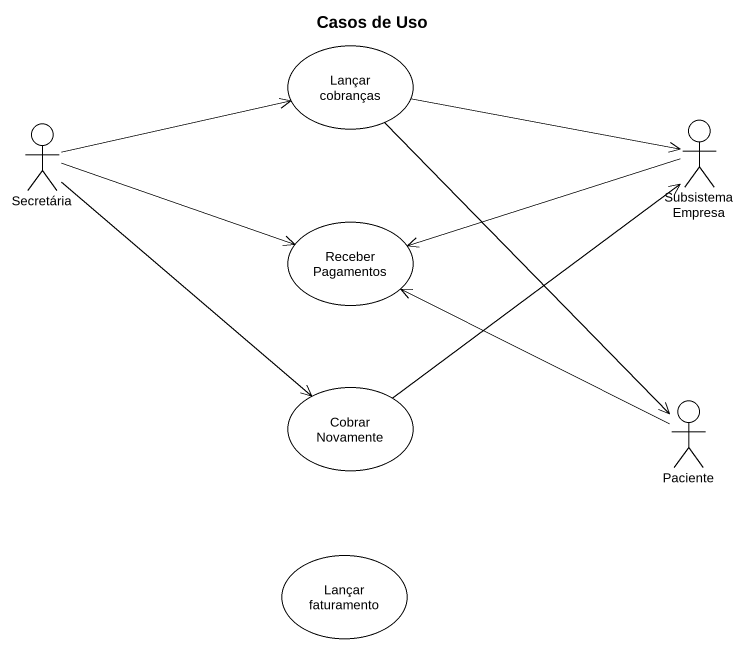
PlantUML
@startuml
title Casos de Uso
usecase "Lançar cobranças" as Lançar_cobranças
actor Secretária
actor "Subsistema Empresa" as Subsistema_Empresa
usecase "Receber Pagamentos" as Receber_Pagamentos
usecase "Cobrar Novamente" as Cobrar_Novamente
actor Paciente
usecase "Lançar faturamento" as Lançar_faturamento
Lançar_cobranças -right-> Subsistema_Empresa
Lançar_cobranças --> Paciente
Secretária -right-> Lançar_cobranças
Secretária -right-> Receber_Pagamentos
Secretária --> Cobrar_Novamente
Subsistema_Empresa -left-> Receber_Pagamentos
Cobrar_Novamente -up-> Subsistema_Empresa
Paciente -left-> Receber_Pagamentos
@enduml
